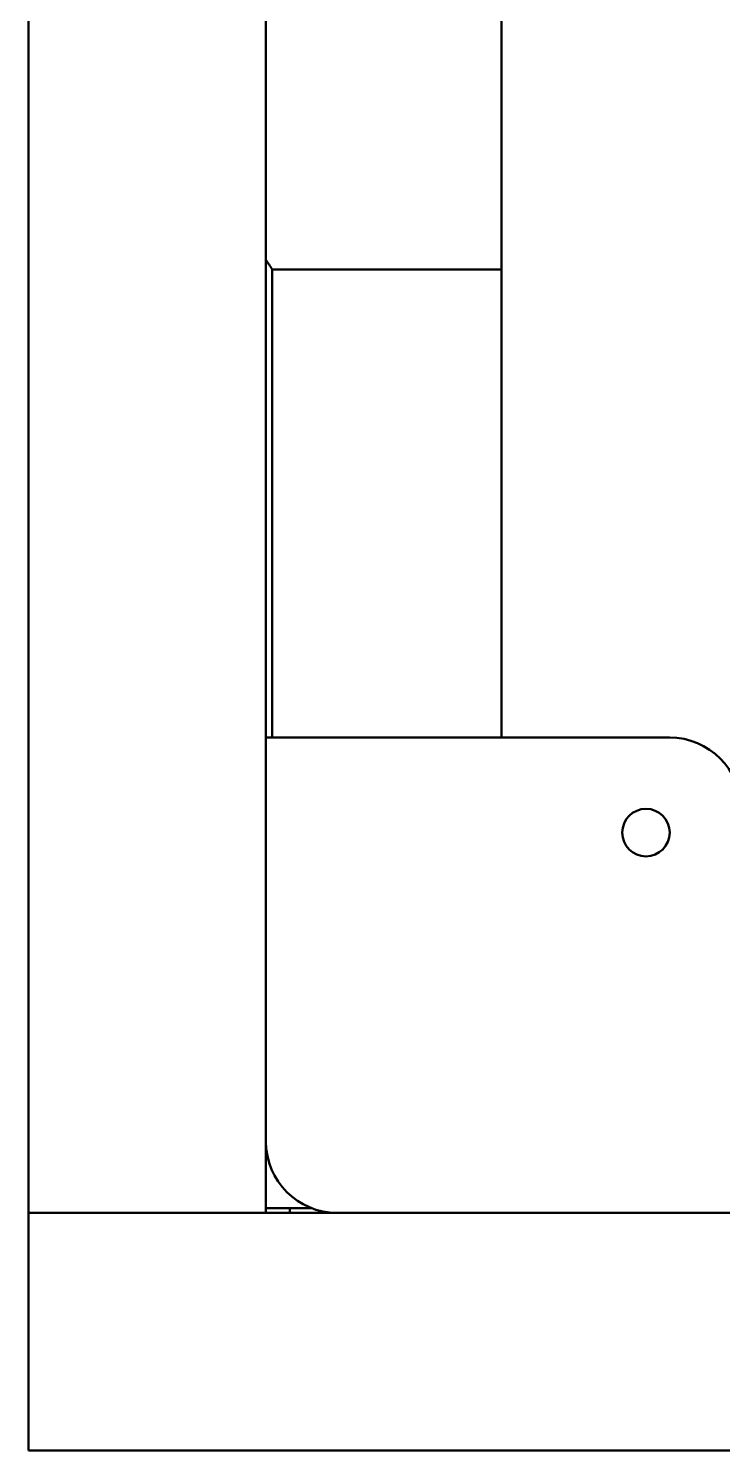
# Model space of a CAD drawing. Header units: millimetres. Extents: x 1510 to 10524, y 7125 to 13164.
# Drawn here: x 4927.4 to 4956.6, y 11262.5 to 11322.3 of the extents above; entities that cross this region are included whole.
import ezdxf

# ---------------------------------------------------------------- set-up
doc = ezdxf.new("R2010")
doc.units = ezdxf.units.MM
doc.header["$LTSCALE"] = 4
doc.layers.add('Visible (ISO)', color=7, linetype='Continuous', lineweight=50)

msp = doc.modelspace()

# ---------------------------------------------------------------- linework, layer by layer
at = {"layer": 'Visible (ISO)'}
for p, q in [((4927.407, 11272.454), (4927.407, 11547.454)), ((4937.407, 11272.454), (4937.407, 11547.454)), ((4947.32, 11292.454), (4947.32, 11393.554)), ((4937.675, 11312.151), (4947.32, 11312.151)), ((4937.675, 11312.151), (4937.675, 11292.454)), ((4937.407, 11292.454), (4954.407, 11292.454)), ((4927.407, 11272.454), (4927.432, 11272.454)), ((4927.407, 11272.454), (4927.407, 11271.854)), ((4927.432, 11272.454), (4928.207, 11272.454)), ((4936.607, 11272.454), (4928.207, 11272.454)), ((4936.607, 11272.454), (4937.382, 11272.454)), ((4937.382, 11272.454), (5157.407, 11272.454)), ((4938.407, 11272.654), (4937.407, 11272.654)), ((4938.407, 11272.454), (4938.407, 11272.654)), ((4939.33, 11272.654), (4938.407, 11272.654)), ((4927.407, 11263.054), (4927.407, 11271.854)), ((4927.407, 11263.054), (4927.407, 11262.454)), ((4927.407, 11262.454), (5627.407, 11262.454))]:
    msp.add_line(p, q, dxfattribs=at)
msp.add_circle((4953.407, 11288.454), 1, dxfattribs=at)
for centre, radius, start, end in [((4954.175, 11323.454), 20, 213.02908, 214.41151), ((4954.407, 11289.454), 3, 0, 90), ((4940.407, 11275.454), 3, 180, 270)]:
    msp.add_arc(centre, radius, start, end, dxfattribs=at)

doc.saveas('drawing.dxf')
